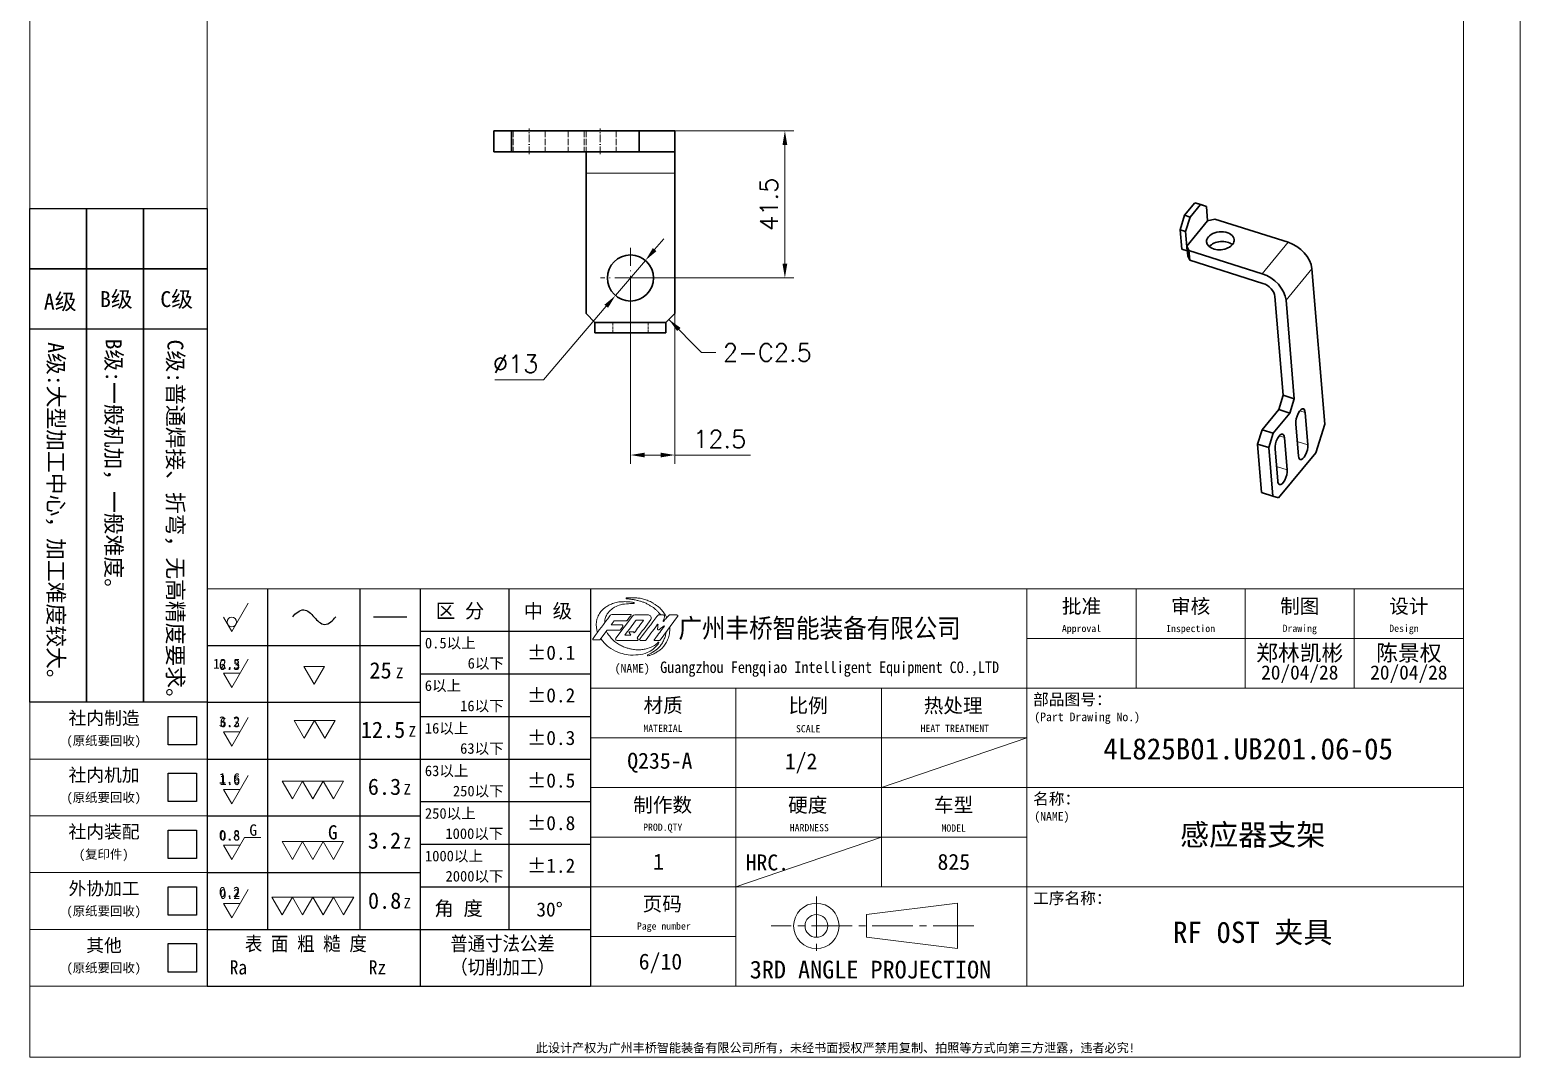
# Model space of a CAD drawing. Header units: millimetres. Extents: x -162325 to -83245, y 277409 to 326486.
# Drawn here: x -155942 to -155522, y 301305.8 to 301595.3 of the extents above; entities that cross this region are included whole.
import ezdxf
from ezdxf.enums import TextEntityAlignment as Align

# ---------------------------------------------------------------- set-up
doc = ezdxf.new("R2010")
doc.units = ezdxf.units.MM
for name, pattern in [('CENTER2', [28.575, 19.05, -3.175, 3.175, -3.175]), ('DASHDOT', [18.5, 12, -3, 0.5, -3]), ('DASHED', [15, 12, -3]), ('DASHED2', [9.525, 6.35, -3.175])]:
    doc.linetypes.add(name, pattern=pattern)
for name, color, linetype, lineweight in [('A4', 3, 'Continuous', 20), ('中心线', 2, 'CENTER2', 13), ('图框', 7, 'Continuous', 20), ('尺寸线', 3, 'Continuous', 13), ('文字', 1, 'Continuous', 13), ('细实线', 4, 'Continuous', 25), ('虚线', 2, 'DASHED2', 25)]:
    doc.layers.add(name, color=color, linetype=linetype, lineweight=lineweight)
doc.layers.add('MARK', color=7, linetype='Continuous')
doc.styles.add('CH-1', font='')
doc.styles.add('MX_NOTE_STANDARD', font='txt.shx', dxfattribs={"bigfont": 'extfont.shx'})
doc.styles.get("Standard").update_dxf_attribs({"font": 'txt', "bigfont": 'gbcbig.shx'})
doc.styles.get('CH-1').set_extended_font_data('SimSun')
doc.dimstyles.new('副本02', dxfattribs={"dimscale": 2, "dimtxt": 2.5, "dimasz": 2, "dimexe": 1.25, "dimexo": 0, "dimgap": 1, "dimtad": 1, "dimdsep": 46, "dimtxsty": 'Standard', "dimcen": 0.5, "dimclrd": 3, "dimclre": 3, "dimclrt": 1, "dimadec": 1, "dimazin": 2, "dimtfac": 1, "dimtmove": 0, "dimatfit": 3, "dimfxl": 0, "dimtolj": 1, "dimlwd": -1, "dimlwe": -1, "dimarcsym": 0})
doc.dimstyles.new('副本02$3', dxfattribs={"dimscale": 2, "dimtxt": 2.5, "dimasz": 2, "dimexe": 1.25, "dimexo": 0, "dimgap": 1, "dimtad": 1, "dimtoh": 1, "dimdsep": 46, "dimtxsty": 'Standard', "dimcen": 0.5, "dimclrd": 3, "dimclre": 3, "dimclrt": 1, "dimadec": 1, "dimazin": 2, "dimtfac": 1, "dimtmove": 0, "dimatfit": 3, "dimfxl": 0, "dimtolj": 1, "dimlwd": -1, "dimlwe": -1, "dimarcsym": 0})

# ---------------------------------------------------------------- blocks, each defined once
blk = doc.blocks.new('A$C34C2392C')
at = {"linetype": 'CENTER2', "ltscale": 0.3}
for p, q in [((-5.53, 4.13), (-5.53, -4.13)), ((16.64, 0), (-11.88, 0))]:
    blk.add_line(p, q, dxfattribs=at)
for p, q in [((1.54, 1.6), (14.34, 3.2)), ((14.34, 3.2), (14.34, -3.2)), ((1.54, -1.6), (1.54, 1.6)), ((14.34, -3.2), (1.54, -1.6))]:
    blk.add_line(p, q)
for radius in [3.2, 1.6]:
    blk.add_arc((-5.53, 0), radius, 0, 359.9894)
blk = doc.blocks.new('A$C67844AE1')
for p, q in [((-492, 112), (0, 112)), ((-246, 112), (-246, -112)), ((-184.5, 112), (-184.5, 56)), ((-123, 112), (-123, 56)), ((-61.5, 112), (-61.5, 56)), ((0, -112), (0, 112)), ((-246, 84), (0, 84)), ((-492, 68), (-492, -112)), ((-492, 68), (-492, -112)), ((-492, -112), (-492, 68)), ((-492, 68), (-492, -112)), ((-492, 68), (-492, -112)), ((-492, 68), (-492, -112)), ((-492, 68), (-492, -112)), ((-492, 68), (-492, -112)), ((-492, 68), (-492, -112)), ((-492, -112), (-492, 68)), ((-492, 68), (-492, -112)), ((-492, 68), (-492, -112)), ((-492, 68), (-492, -112)), ((-492, 68), (-492, -112)), ((-492, 56), (0, 56)), ((-410, 56), (-410, -112)), ((-328, 56), (-328, -56)), ((-492, 28), (-246, 28)), ((-492, 0), (0, 0)), ((-492, -28), (-246, -28)), ((-492, -56), (0, -56)), ((-492, -84), (-410, -84)), ((-492, -112), (0, -112))]:
    blk.add_line(p, q)
at = {"color": 4, "ltscale": 0.5}
for p, q in [((-478.69, 93.94), (-480.4, 91.69)), ((-468.38, 96.54), (-477.68, 84.12)), ((-467.07, 97.19), (-459.37, 97.19)), ((-451.05, 97.21), (-453.64, 97.21)), ((-452.68, 83.09), (-442.89, 96.32)), ((-447.54, 97.19), (-443.33, 97.19)), ((-482.7, 88.42), (-486.55, 83.35)), ((-473.82, 90.78), (-475.13, 88.89)), ((-469.28, 85.77), (-472.57, 85.77)), ((-469.23, 85.85), (-470.11, 87.32)), ((-467.8, 87.76), (-469.94, 87.76)), ((-467.8, 87.76), (-467.42, 87.1)), ((-486.98, 83.13), (-490.13, 83.13)), ((-477.02, 82.81), (-465.96, 82.81)), ((-463.75, 82.81), (-461.35, 82.81))]:
    blk.add_line(p, q, dxfattribs=at)
for centre, radius, start, end in [((-479.96, 96.37), 1.09, 90, 143.21463), ((-478.65, 93.91), 0.0547, 90, 142.95764), ((-471.7, 94.51), 0.547, 270, 322.84702), ((-469.22, 97.24), 0.219, 322.84702, 90), ((-467.07, 95.55), 1.64, 90, 143.17909), ((-466.36, 94.15), 0.0547, 90, 143.28021), ((-462.24, 94.15), 0.0547, 323.81172, 90), ((-459.37, 95.55), 1.64, 323.50405, 90), ((-453.64, 96.66), 0.547, 90, 142.76053), ((-443.33, 96.64), 0.547, 323.51537, 90), ((-490.13, 83.68), 0.547, 143.21463, 270), ((-482.27, 88.08), 0.547, 90, 142.7804), ((-480.35, 91.65), 0.0547, 142.95764, 270), ((-477.02, 83.63), 0.821, 143.17909, 270), ((-472.57, 85.82), 0.0547, 143.28021, 270), ((-469.28, 85.82), 0.0547, 270, 30.87346), ((-467.37, 87.13), 0.0547, 209.84044, 323.81172), ((-454.06, 91.84), 0.137, 354.5829, 143.44023), ((-450.47, 90.95), 0.137, 323.3038, 127.26931), ((-486.98, 83.68), 0.547, 270, 322.7804), ((-463.75, 83.36), 0.547, 142.76053, 270), ((-461.35, 83.63), 0.821, 270, 323.34145), ((-455.78, 83.14), 0.274, 143.38703, 270), ((-453.12, 83.41), 0.547, 270, 323.51537)]:
    blk.add_arc(centre, radius, start, end, dxfattribs=at)
at = {"color": 3, "ltscale": 0.5}
for points, knots in [([(-488.04, 87.39), (-488.26, 88.17), (-488.62, 89.51), (-488.76, 91.4), (-488.68, 92.96), (-488.48, 94.48), (-488, 95.94), (-487.33, 97.33), (-486.52, 98.55), (-485.58, 99.92), (-484.11, 101.17), (-482.08, 102.53), (-479.62, 103.66), (-476.63, 104.53), (-473.49, 104.75), (-470.85, 104.68), (-469.01, 104.49), (-468.06, 104.35), (-467.6, 104.19), (-467.36, 104.11), (-467.38, 103.84), (-467.51, 103.6), (-467.67, 103.59), (-467.75, 103.59)], [0.033361, 0.033361, 0.033361, 0.033361, 0.471833, 0.793856, 1.06763, 1.327784, 1.632518, 1.904259, 2.171672, 2.434164, 2.811787, 3.221221, 3.771763, 4.287691, 4.918993, 5.487196, 5.736969, 5.935719, 6.004988, 6.011363, 6.068145, 6.111246, 6.151841, 6.151841, 6.151841, 6.151841]), ([(-467.75, 103.59), (-468.68, 103.59), (-471.11, 103.61), (-474.79, 103.2), (-478.26, 101.79), (-481.06, 99.79), (-482.97, 97.34), (-484.02, 94.85), (-483.98, 93.42), (-483.93, 92.89)], [0, 0, 0, 0, 0.511401, 1.333961, 2.006207, 2.544799, 3.201133, 3.690752, 3.982461, 3.982461, 3.982461, 3.982461]), ([(-471.87, 106.78), (-471.88, 106.81), (-471.89, 106.89), (-471.08, 106.94), (-470.13, 106.96), (-468.28, 106.92), (-466.29, 106.88), (-463.95, 106.66), (-461.43, 105.9), (-458.86, 105.11), (-456.84, 103.98), (-455.05, 102.78), (-453.35, 101.59), (-451.64, 99.9), (-450.32, 98.09), (-449.42, 96.69), (-449.1, 95.93), (-449.03, 95.74)], [0, 0, 0, 0, 0.013513, 0.041806, 0.340693, 0.661167, 1.001786, 1.450195, 1.93793, 2.441413, 2.919246, 3.201062, 3.624217, 4.053268, 4.510623, 4.853859, 4.962074, 4.962074, 4.962074, 4.962074]), ([(-453.89, 81.8), (-454.16, 81.48), (-455.09, 80.34), (-457.47, 79.09), (-460.29, 78.15), (-463.1, 77.56), (-465.75, 77.56), (-468.2, 77.74), (-470.34, 78.3), (-472.37, 78.87), (-474.59, 79.8), (-476.8, 81.11), (-479.03, 82.63), (-480.66, 84.59), (-482.11, 86.33), (-482.76, 87.47), (-483.04, 87.97)], [0, 0, 0, 0, 0.227272, 0.804496, 1.430419, 1.862632, 2.367125, 2.88024, 3.204387, 3.579335, 4.036384, 4.516387, 4.985288, 5.507707, 5.907232, 6.223175, 6.223175, 6.223175, 6.223175]), ([(-449.38, 87.54), (-449.46, 86.95), (-449.59, 86.05), (-449.95, 84.79), (-450.37, 83.78), (-450.81, 82.63), (-451.45, 81.57), (-452.25, 80.24), (-453.23, 79.21), (-454.33, 78.01), (-455.64, 77.09), (-456.98, 76.11), (-458.35, 75.36), (-459.16, 74.85), (-459.95, 74.68), (-459.94, 74.21), (-459.66, 74.19), (-459.5, 74.17)], [0.004933, 0.004933, 0.004933, 0.004933, 0.333622, 0.498315, 0.724349, 0.934741, 1.17012, 1.401267, 1.780901, 1.94954, 2.292483, 2.648069, 2.865789, 3.139575, 3.199954, 3.253921, 3.331828, 3.331828, 3.331828, 3.331828]), ([(-459.5, 74.17), (-459.15, 74.26), (-457.82, 74.59), (-455.91, 75.45), (-453.81, 76.77), (-452.04, 78.05), (-450.46, 79.78), (-449.21, 81.63), (-448.18, 83.92), (-447.35, 86.77), (-447.31, 89.06), (-447.29, 90.37)], [0, 0, 0, 0, 0.196818, 0.752706, 1.133972, 1.558354, 1.94217, 2.414014, 2.774875, 3.316286, 4.02771, 4.02771, 4.02771, 4.02771]), ([(-486.11, 83.93), (-485.59, 83.17), (-484.11, 80.96), (-480.4, 78.04), (-475.71, 75.67), (-470.4, 74.54), (-465.25, 74.57), (-460.35, 75.58), (-456.79, 77.65), (-454.68, 79.82), (-453.68, 81.05), (-453.44, 81.92), (-453.76, 82.01), (-453.85, 81.87), (-453.89, 81.8)], [0.008574, 0.008574, 0.008574, 0.008574, 0.511088, 1.461558, 2.551285, 3.372869, 4.408758, 5.360341, 6.07413, 6.646139, 6.965728, 7.014048, 7.055407, 7.097199, 7.097199, 7.097199, 7.097199])]:
    blk.add_open_spline(points, degree=3, knots=knots, dxfattribs=at)
blk.add_spline([(-471.87, 106.78), (-471.8, 106.48), (-471.33, 106.32), (-469.95, 106.19), (-468.71, 106.01), (-466.81, 105.67), (-464.7, 105.2), (-462.88, 104.66), (-461.09, 103.98), (-459.43, 103.08), (-457.89, 102.22), (-455.32, 100.34), (-454.15, 99.25), (-453.58, 98.66), (-452.29, 97.2)], degree=3, dxfattribs=at)
at = {"color": 4, "ltscale": 0.5}
for points, knots in [([(-480.84, 97.02), (-480.93, 96.9), (-481.02, 96.78), (-481.12, 96.65), (-484.27, 92.44), (-487.42, 88.22), (-490.57, 84.01)], [-0.084236, -0.084236, -0.084236, -0.084236, 0, 0, 0, 2.885251, 2.885251, 2.885251, 2.885251]), ([(-479.96, 97.46), (-479.82, 97.46), (-479.68, 97.46), (-479.54, 97.46), (-479.54, 97.46), (-479.54, 97.46), (-479.54, 97.46), (-476.38, 97.46), (-473.23, 97.46), (-470.08, 97.46), (-470.08, 97.46), (-470.08, 97.46), (-470.08, 97.46), (-469.79, 97.46), (-469.51, 97.46), (-469.22, 97.46)], [-0.077734, -0.077734, -0.077734, -0.077734, 0, 0, 0, 0, 0, 0, 1.729211, 1.729211, 1.729211, 1.729211, 1.729211, 1.729211, 1.885805, 1.885805, 1.885805, 1.885805]), ([(-471.7, 93.97), (-471.72, 93.97), (-471.75, 93.97), (-471.77, 93.97), (-471.77, 93.97), (-471.77, 93.97), (-471.77, 93.97), (-474.06, 93.97), (-476.36, 93.97), (-478.65, 93.97)], [-0.012966, -0.012966, -0.012966, -0.012966, 0, 0, 0, 0, 0, 0, 1.257183, 1.257183, 1.257183, 1.257183]), ([(-469.05, 97.11), (-469.2, 96.9), (-469.36, 96.7), (-469.52, 96.49), (-469.52, 96.49), (-469.52, 96.49), (-469.52, 96.49), (-470.05, 95.79), (-470.58, 95.09), (-471.11, 94.39), (-471.11, 94.39), (-471.11, 94.39), (-471.11, 94.39), (-471.16, 94.32), (-471.21, 94.25), (-471.26, 94.18)], [-0.1423966, -0.1423966, -0.1423966, -0.1423966, 0, 0, 0, 0, 0, 0, 0.4822707, 0.4822707, 0.4822707, 0.4822707, 0.4822707, 0.4822707, 0.529029, 0.529029, 0.529029, 0.529029]), ([(-454.08, 96.99), (-454.23, 96.79), (-454.39, 96.58), (-454.54, 96.38), (-457.68, 92.25), (-460.82, 88.12), (-463.96, 83.99), (-464.04, 83.89), (-464.11, 83.79), (-464.19, 83.69)], [-0.140102, -0.140102, -0.140102, -0.140102, 0, 0, 0, 2.844058, 2.844058, 2.844058, 2.913465, 2.913465, 2.913465, 2.913465]), ([(-451.05, 97.21), (-450.96, 97.2), (-450.76, 97.2), (-450.41, 97.03), (-450.21, 96.52), (-450.3, 95.87), (-450.55, 95.18), (-450.83, 94.49), (-451, 93.99), (-451.13, 93.7), (-451.11, 93.59), (-450.99, 93.55), (-450.82, 93.63), (-450.49, 93.98), (-449.97, 94.64), (-449.25, 95.48), (-448.57, 96.28), (-447.99, 96.81), (-447.66, 97.09), (-447.54, 97.19)], [0, 0, 0, 0, 0.047379, 0.11361, 0.198731, 0.32589, 0.467244, 0.599055, 0.733672, 0.758899, 0.77069, 0.790267, 0.820293, 0.867992, 1.054564, 1.278066, 1.476304, 1.62487, 1.711224, 1.711224, 1.711224, 1.711224]), ([(-469.94, 87.76), (-469.98, 87.77), (-470.04, 87.77), (-470.11, 87.72), (-470.16, 87.66), (-470.17, 87.58), (-470.16, 87.49), (-470.14, 87.4), (-470.13, 87.35), (-470.11, 87.32)], [0, 0, 0, 0, 0.0189462, 0.0330559, 0.0436533, 0.0575788, 0.0766083, 0.0956988, 0.1082528, 0.1082528, 0.1082528, 0.1082528]), ([(-456, 83.3), (-455.85, 83.49), (-455.71, 83.69), (-455.56, 83.88), (-455.56, 83.88), (-455.56, 83.88), (-455.56, 83.88), (-453.83, 86.21), (-452.09, 88.54), (-450.36, 90.87)], [-0.132838, -0.132838, -0.132838, -0.132838, 0, 0, 0, 0, 0, 0, 1.591518, 1.591518, 1.591518, 1.591518])]:
    blk.add_open_spline(points, degree=3, knots=knots, dxfattribs=at)
for points in [[(-466.4, 94.18), (-468.47, 91.41), (-470.54, 88.63), (-472.61, 85.86)], [(-462.19, 94.12), (-463.9, 91.78), (-465.62, 89.44), (-467.33, 87.1)], [(-466.36, 94.2), (-464.99, 94.2), (-463.61, 94.2), (-462.24, 94.2)], [(-458.05, 94.58), (-460.57, 91.18), (-463.09, 87.78), (-465.6, 84.38)], [(-476.05, 88.63), (-478.12, 88.63), (-480.19, 88.63), (-482.27, 88.63)], [(-474.4, 91.6), (-476.39, 91.6), (-478.37, 91.6), (-480.35, 91.6)], [(-454.17, 91.93), (-456.01, 89.44), (-457.9, 86.89), (-460.7, 83.14)], [(-454.14, 89.56), (-454.07, 90.32), (-454, 91.07), (-453.92, 91.83)], [(-453.14, 89.09), (-452.28, 89.74), (-451.41, 90.4), (-450.55, 91.06)], [(-455.78, 82.86), (-454.89, 82.86), (-454, 82.86), (-453.12, 82.86)]]:
    blk.add_open_spline(points, degree=3, dxfattribs=at)
for points in [[(-476.05, 88.63), (-475.64, 88.63), (-475.39, 88.67), (-475.28, 88.75), (-475.13, 88.89)], [(-473.82, 90.78), (-473.73, 90.98), (-473.72, 91.25), (-473.81, 91.45), (-473.97, 91.55), (-474.16, 91.58), (-474.4, 91.6)], [(-465.6, 84.38), (-465.63, 84.34), (-465.63, 84.25), (-465.53, 84.03), (-465.37, 83.78), (-465.15, 83.42), (-465.08, 83.29), (-465.14, 83.12), (-465.4, 82.96), (-465.69, 82.87), (-465.96, 82.81)], [(-454.14, 89.56), (-454.15, 89.22), (-454.12, 88.97), (-453.96, 88.83), (-453.76, 88.76), (-453.62, 88.78), (-453.43, 88.86), (-453.14, 89.09)]]:
    blk.add_spline(points, degree=3, dxfattribs=at)
at = {"layer": '细实线', "color": 0, "linetype": 'Continuous'}
for p, q in [((-492, 112), (-492, 56)), ((-492, 68), (-492, -112)), ((-492, 68), (-492, -112)), ((-492, 68), (-492, -112))]:
    blk.add_line(p, q, dxfattribs=at)
at = {"lineweight": 35, "xscale": 4, "yscale": 4, "zscale": 4}
blk.add_blockref('A$C34C2392C', (-342.56, -78.03), dxfattribs=at)
at = {"style": 'CH-1'}
for s, height, p in [('批准', 8.111, (-215.25, 102.29)), ('审核', 8.111, (-153.75, 102.29)), ('制图', 8.111, (-92.25, 102.29)), ('设计', 8.111, (-30.75, 102.29)), ('Approval', 4.055, (-215.25, 89.12)), ('Inspection', 4.055, (-153.75, 89.12)), ('Drawing', 4.055, (-92.25, 89.12)), ('Design  ', 4.055, (-30.75, 89.12)), ('比例', 8.111, (-369.33, 46.29)), ('MATERIAL', 4.056, (-451.13, 33.33)), ('SCALE', 4.055, (-369.28, 33.12)), ('制作数', 8.111, (-451.33, -9.71)), ('车型', 8.111, (-287.33, -9.71)), ('PROD.QTY', 4.055, (-451.28, -22.88)), ('MODEL', 4.055, (-287.28, -22.88)), ('3RD ANGLE PROJECTION', 10, (-334.19, -102.63))]:
    blk.add_text(s, height=height, dxfattribs=at).set_placement(p, align=Align.MIDDLE)
at = {"lineweight": 35, "style": 'CH-1'}
for s, height, p in [('(NAME)', 4.868, (-478.38, 64.74)), ('部品图号：', 6.489, (-242.53, 46.37)), ('(Part Drawing No.)', 4.8676, (-241.87, 37.35)), ('名称：', 6.489, (-242.53, -9.63)), ('(NAME)', 4.868, (-241.87, -18.65)), ('工序名称：', 6.489, (-242.53, -65.63))]:
    blk.add_text(s, height=height, dxfattribs=at).set_placement(p)
at = {"style": 'CH-1'}
blk.add_text('材质', height=8.111, dxfattribs=at).set_placement((-462.11, 42.24))
at = {"lineweight": 35, "style": 'CH-1'}
for s, height, p in [('热处理', 8.111, (-287.56, 46.27)), ('HEAT TREATMENT', 4.0553, (-286.66, 33.32)), ('硬度', 8.111, (-369.56, -9.73)), ('HARDNESS', 4.055, (-368.66, -22.68)), ('HRC.', 9, (-392.33, -42.26, -1000.32)), ('页码', 8.111, (-451.56, -65.73)), ('Page number', 4.0553, (-450.66, -78.68))]:
    blk.add_text(s, height=height, dxfattribs=at).set_placement(p, align=Align.MIDDLE)
at = {"layer": 'MARK', "style": 'CH-1', "width": 0.9}
blk.add_text('广州丰桥智能装备有限公司', height=10.8, dxfattribs=at).set_placement((-442.41, 84.37))
at = {"layer": 'MARK', "insert": (-452.72, 70.99), "char_height": 6.5, "width": 556.9513, "attachment_point": 1, "style": 'CH-1'}
blk.add_mtext('{\\W0.9;Guangzhou Fengqiao Intelligent Equipment CO.,LTD}', dxfattribs=at)
blk = doc.blocks.new('A$C32AF00EF')
for p, q in [((0, 0), (2.89, 5)), ((-1.44, 2.5), (0, 0))]:
    blk.add_line(p, q)
blk.add_circle((0, 1.67), 0.833)
blk = doc.blocks.new('A$C553B2148')
for p, q in [((1.44, 0), (-1.44, 0)), ((-1.44, 0), (0, -2.5)), ((0, -2.5), (2.89, 2.5))]:
    blk.add_line(p, q)
at = {"style": 'MX_NOTE_STANDARD'}
blk.add_attdef('12.5', text='', height=1.75, dxfattribs=at).set_placement((1.44, 0.28), align=Align.BOTTOM_RIGHT)
blk = doc.blocks.new('A$C1377093C')
for p, q in [((0, 0), (-1.44, 2.5)), ((-1.44, 2.5), (1.44, 2.5)), ((1.44, 2.5), (0, 0))]:
    blk.add_line(p, q)
blk = doc.blocks.new('A$C6D2D6B6B')
for p, q in [((0, 0), (-1.44, 2.5)), ((-1.44, 2.5), (1.44, 2.5)), ((1.44, 2.5), (0, 0)), ((1.44, 2.5), (4.33, 2.5)), ((2.89, 0), (1.44, 2.5)), ((4.33, 2.5), (2.89, 0))]:
    blk.add_line(p, q)
blk = doc.blocks.new('A$C62DD302B')
for p, q in [((-2.89, 0), (-4.33, 2.5)), ((-4.33, 2.5), (-1.44, 2.5)), ((-1.44, 2.5), (-2.89, 0)), ((-1.44, 2.5), (1.44, 2.5)), ((0, 0), (-1.44, 2.5)), ((1.44, 2.5), (0, 0)), ((2.89, 0), (1.44, 2.5)), ((1.44, 2.5), (4.33, 2.5)), ((4.33, 2.5), (2.89, 0))]:
    blk.add_line(p, q)
blk = doc.blocks.new('A$C077E39D2')
for p, q in [((-4.33, -2.5), (-5.77, 0)), ((-5.77, 0), (-2.89, 0)), ((-2.89, 0), (-4.33, -2.5)), ((-2.89, 0), (0, 0)), ((-1.44, -2.5), (-2.89, 0)), ((0, 0), (-1.44, -2.5)), ((1.44, -2.5), (0, 0)), ((0, 0), (2.89, 0)), ((2.89, 0), (1.44, -2.5)), ((4.33, -2.5), (2.89, 0)), ((2.89, 0), (5.77, 0)), ((5.77, 0), (4.33, -2.5))]:
    blk.add_line(p, q)
blk = doc.blocks.new('A$C09D43E00')
for p, q in [((0, 0), (1.78, 3.08)), ((1.78, 3.08), (4.07, 3.08)), ((1.15, 2), (-1.15, 2)), ((-1.15, 2), (0, 0))]:
    blk.add_line(p, q)
at = {"style": 'MX_NOTE_STANDARD'}
blk.add_attdef('12.5', text='', height=1.4, dxfattribs=at).set_placement((1.15, 2.22), align=Align.BOTTOM_RIGHT)
at = {"layer": '细实线', "color": 0, "style": 'CH-1'}
blk.add_text('G', height=1.6, dxfattribs=at).set_placement((2.47, 3.33))
blk = doc.blocks.new('A$C339E5D7D')
for p, q in [((-2.89, 0), (-4.33, 2.5)), ((-4.33, 2.5), (-1.44, 2.5)), ((-1.44, 2.5), (-2.89, 0)), ((-1.44, 2.5), (1.44, 2.5)), ((0, 0), (-1.44, 2.5)), ((1.44, 2.5), (0, 0)), ((2.89, 0), (1.44, 2.5)), ((1.44, 2.5), (4.33, 2.5)), ((4.33, 2.5), (2.89, 0))]:
    blk.add_line(p, q)
at = {"layer": '细实线', "color": 0, "style": 'CH-1'}
blk.add_text('G', height=2, dxfattribs=at).set_placement((2.13, 2.81))
blk = doc.blocks.new('54')
for p, q in [((5360.79, 6053.19), (5468.79, 6053.19)), ((5468.79, 6047.19), (5468.79, 5957.19)), ((5468.79, 6047.19), (5468.79, 5957.19)), ((5468.79, 5957.19), (5468.79, 6047.19)), ((5468.79, 6047.19), (5468.79, 5957.19)), ((5468.79, 6047.19), (5468.79, 5957.19)), ((5468.79, 6047.19), (5468.79, 5957.19)), ((5468.79, 6047.19), (5468.79, 5957.19)), ((5468.79, 6047.19), (5468.79, 5957.19)), ((5468.79, 6047.19), (5468.79, 5957.19)), ((5468.79, 5957.19), (5468.79, 6047.19)), ((5468.79, 6047.19), (5468.79, 5957.19)), ((5468.79, 6047.19), (5468.79, 5957.19)), ((5468.79, 6047.19), (5468.79, 5957.19)), ((5468.79, 6047.19), (5468.79, 5957.19))]:
    blk.add_line(p, q)
at = {"layer": '细实线', "color": 0, "linetype": 'Continuous'}
for p, q in [((5360.79, 6053.19), (5360.79, 5941.19)), ((5377.79, 6053.19), (5377.79, 5957.19)), ((5403.79, 6053.19), (5403.79, 5957.19)), ((5420.79, 6053.19), (5420.79, 5941.19)), ((5445.79, 6053.19), (5445.79, 5957.19)), ((5468.79, 6053.19), (5468.79, 5941.19)), ((5407.7, 6045.29), (5417.04, 6045.29)), ((5468.79, 6047.19), (5468.79, 5957.19)), ((5468.79, 6047.19), (5468.79, 5957.19)), ((5468.79, 6047.19), (5468.79, 5957.19)), ((5420.79, 6041.19), (5468.79, 6041.19)), ((5360.79, 6037.19), (5420.79, 6037.19)), ((5420.79, 6029.19), (5468.79, 6029.19)), ((5360.79, 6021.19), (5420.79, 6021.19)), ((5420.79, 6017.19), (5468.79, 6017.19)), ((5360.79, 6005.19), (5420.79, 6005.19)), ((5420.79, 6005.19), (5468.79, 6005.19)), ((5420.79, 5993.19), (5468.79, 5993.19)), ((5360.79, 5989.19), (5420.79, 5989.19)), ((5420.79, 5981.19), (5468.79, 5981.19)), ((5360.79, 5973.19), (5420.79, 5973.19)), ((5420.79, 5969.19), (5468.79, 5969.19)), ((5360.79, 5957.19), (5468.79, 5957.19)), ((5360.79, 5957.19), (5468.79, 5957.19)), ((5360.79, 5941.19), (5468.79, 5941.19))]:
    blk.add_line(p, q, dxfattribs=at)
at = {"layer": '细实线', "color": 0, "linetype": 'Continuous', "start_tangent": (0.606347, 0.7952), "end_tangent": (0.584547, 0.81136)}
blk.add_spline([(5384.88, 6045.23), (5386.3, 6046.61), (5387.98, 6047.24), (5389.51, 6046.59), (5390.93, 6045.19), (5392.37, 6043.78), (5393.91, 6043.13), (5395.61, 6043.82), (5397.01, 6045.27)], degree=3, dxfattribs=at)
for name, p, xscale, yscale, zscale in [('A$C32AF00EF', (5367.73, 6041.13), 1.600000000000364, 1.600000000000364, 1.600000000000364), ('A$C1377093C', (5390.94, 6026.26), 2, 2, 2), ('A$C6D2D6B6B', (5388.15, 6011.08), 2, 2, 2), ('A$C62DD302B', (5390.57, 5993.94), 2, 2, 2), ('A$C077E39D2', (5390.57, 5966.26), 2, 2, 2)]:
    blk.add_blockref(name, p, dxfattribs=dict(xscale=xscale, yscale=yscale, zscale=zscale))
ref = blk.add_blockref('A$C553B2148', (5367.73, 6029.35), dxfattribs=dict(xscale=1.600000000000364, yscale=1.600000000000364, zscale=1.600000000000364))
ref.add_attrib('12.5', '12.5', dxfattribs={"height": 2.8, "style": 'CH-1'}).set_placement((5370.04, 6029.8), align=Align.BOTTOM_RIGHT)
ref = blk.add_blockref('A$C553B2148', (5367.73, 6012.86), dxfattribs=dict(xscale=1.600000000000364, yscale=1.600000000000364, zscale=1.600000000000364))
ref.add_attrib('12.5', '6.3', dxfattribs={"height": 2.8, "style": 'CH-1'}).set_placement((5370.04, 6013.31), align=Align.BOTTOM_RIGHT)
ref = blk.add_blockref('A$C553B2148', (5367.73, 5996.56), dxfattribs=dict(xscale=1.600000000000364, yscale=1.600000000000364, zscale=1.600000000000364))
ref.add_attrib('12.5', '1.6', dxfattribs={"height": 2.8, "style": 'CH-1'}).set_placement((5370.04, 5997.01), align=Align.BOTTOM_RIGHT)
at = {"lineweight": 35}
ref = blk.add_blockref('A$C09D43E00', (5367.73, 5976.92), dxfattribs=dict(at, xscale=2, yscale=2, zscale=2))
ref.add_attrib('12.5', '0.8', dxfattribs={"height": 2.8, "style": 'CH-1'}).set_placement((5370.04, 5981.37), align=Align.BOTTOM_RIGHT)
at = {"lineweight": 35, "xscale": 2, "yscale": 2, "zscale": 2}
blk.add_blockref('A$C339E5D7D', (5390.57, 5976.92), dxfattribs=at)
ref = blk.add_blockref('A$C553B2148', (5367.73, 5964.47), dxfattribs=dict(xscale=1.600000000000364, yscale=1.600000000000364, zscale=1.600000000000364))
ref.add_attrib('12.5', '0.2', dxfattribs={"height": 2.8, "style": 'CH-1'}).set_placement((5370.04, 5964.92), align=Align.BOTTOM_RIGHT)
at = {"style": 'CH-1', "width": 0.9}
for s, p in [('表 面 粗 糙 度', (5388.59, 5953.25)), ('普通寸法公差', (5444.02, 5953.25)), ('Ra              Rz', (5389.17, 5946.45)), ('（切削加工）', (5444.02, 5946.67))]:
    blk.add_text(s, height=4, dxfattribs=at).set_placement(p, align=Align.MIDDLE)
at = {"layer": '细实线', "color": 0, "style": 'CH-1'}
for s, height, p in [('区 分', 4, (5432.03, 6046.97)), ('中 级', 4, (5456.79, 6046.97)), ('0.5以上', 3, (5429.3, 6037.89)), ('6以下', 3, (5439.3, 6032.14)), ('6以上', 3, (5427.22, 6025.89)), ('16以下', 3, (5438.2, 6020.14)), ('16以上', 3, (5428.26, 6013.89)), ('63以下', 3, (5438.2, 6008.14)), ('63以上', 3, (5428.26, 6001.89)), ('250以下', 3, (5437.19, 5996.14)), ('250以上', 3, (5429.3, 5989.89)), ('1000以下', 3, (5436.08, 5984.14)), ('1000以上', 3, (5430.33, 5977.89)), ('2000以下', 3, (5436.13, 5972.14)), ('角 度', 4, (5431.63, 5963.15))]:
    blk.add_text(s, height=height, dxfattribs=at).set_placement(p, align=Align.MIDDLE)
for s, height, p in [('%%P0.1', 4, (5450.91, 6033.15)), ('6.3', 2.944, (5364.07, 6030.28)), ('25', 4.6, (5406.51, 6027.88)), ('Z', 3, (5414, 6027.96)), ('%%P0.2', 4, (5450.91, 6021.15)), ('3.2', 2.944, (5364.07, 6014.28)), ('12.5', 4.6, (5404.08, 6011.13)), ('Z', 3, (5417.58, 6011.47)), ('%%P0.3', 4, (5450.91, 6009.15)), ('1.6', 2.944, (5364.07, 5998.28)), ('6.3', 4.6, (5406.05, 5995.09)), ('Z', 3, (5416.15, 5995.17)), ('%%P0.5', 4, (5450.91, 5997.15)), ('%%P0.8', 4, (5450.91, 5985.15)), ('0.8', 2.944, (5364.07, 5982.28)), ('3.2', 4.6, (5406.05, 5979.93)), ('Z', 3, (5416.15, 5980.01)), ('%%P1.2', 4, (5450.91, 5973.15)), ('0.2', 2.944, (5364.07, 5966.28)), ('0.8', 4.6, (5406.1, 5963)), ('Z', 3, (5416.15, 5963.08)), ('30°', 4, (5453.55, 5960.81))]:
    blk.add_text(s, height=height, dxfattribs=at).set_placement(p)
blk = doc.blocks.new('fenlei')
at = {"layer": '图框'}
for points in [[(-25, 32), (0, 32), (0, 40), (-25, 40)], [(-25, 24), (0, 24), (0, 32), (-25, 32)], [(-25, 16), (0, 16), (0, 24), (-25, 24)], [(-25, 8), (0, 8), (0, 16), (-25, 16)], [(-25, 0), (0, 0), (0, 8), (-25, 8)]]:
    blk.add_lwpolyline(points, close=True, dxfattribs=at)
at = {"layer": '细实线'}
for points in [[(-5.5, 38), (-1.5, 38), (-1.5, 34), (-5.5, 34)], [(-5.5, 30), (-1.5, 30), (-1.5, 26), (-5.5, 26)], [(-5.5, 22), (-1.5, 22), (-1.5, 18), (-5.5, 18)], [(-5.5, 14), (-1.5, 14), (-1.5, 10), (-5.5, 10)], [(-5.5, 6), (-1.5, 6), (-1.5, 2), (-5.5, 2)]]:
    blk.add_lwpolyline(points, close=True, dxfattribs=at)
at = {"style": 'CH-1'}
for s, height, p in [('社内制造', 1.836, (-14.54, 37.8)), ('(原纸要回收)', 1.285, (-14.58, 34.52)), ('社内机加', 1.836, (-14.54, 29.8)), ('(原纸要回收)', 1.285, (-14.58, 26.52)), ('社内装配', 1.836, (-14.54, 21.8)), ('(复印件)', 1.285, (-14.58, 18.52)), ('外协加工', 1.836, (-14.54, 13.8)), ('(原纸要回收)', 1.285, (-14.58, 10.52)), ('其他', 1.836, (-14.54, 5.8)), ('(原纸要回收)', 1.285, (-14.58, 2.52))]:
    blk.add_text(s, height=height, dxfattribs=at).set_placement(p, align=Align.MIDDLE)
blk = doc.blocks.new('机加分类')
at = {"layer": '细实线'}
for p, q in [((-94, -8.5), (-94, 0)), ((-94, 0), (-86, 0)), ((-86, -8.5), (-86, 0)), ((-86, 0), (-78, 0)), ((-86, 0), (-86, -8.5)), ((-78, -8.5), (-78, 0)), ((-78, 0), (-69, 0)), ((-78, 0), (-78, -8.5)), ((-69, 0), (-69, -8.5)), ((-86, -8.5), (-94, -8.5)), ((-94, -17), (-94, -8.5)), ((-94, -8.5), (-86, -8.5)), ((-78, -8.5), (-86, -8.5)), ((-86, -17), (-86, -8.5)), ((-86, -8.5), (-78, -8.5)), ((-86, -8.5), (-86, -17)), ((-69, -8.5), (-78, -8.5)), ((-78, -17), (-78, -8.5)), ((-78, -8.5), (-69, -8.5)), ((-78, -8.5), (-78, -17)), ((-69, -8.5), (-69, -17)), ((-86, -17), (-94, -17)), ((-94, -69.55), (-94, -17)), ((-78, -17), (-86, -17)), ((-86, -69.55), (-86, -17)), ((-86, -17), (-86, -69.55)), ((-69, -17), (-78, -17)), ((-78, -69.55), (-78, -17)), ((-78, -17), (-78, -69.55)), ((-69, -17), (-69, -69.55)), ((-86, -69.55), (-94, -69.55)), ((-78, -69.55), (-86, -69.55)), ((-69, -69.55), (-78, -69.55))]:
    blk.add_line(p, q, dxfattribs=at)
at = {"layer": '文字', "color": 1, "linetype": 'Continuous', "style": 'CH-1'}
blk.add_text('A级', height=2.25, dxfattribs=at).set_placement((-89.72, -14.22, -250.08), align=Align.CENTER)
for s, p in [('B级', (-81.81, -12.71, -250.08)), ('C级', (-73.31, -12.71, -250.08))]:
    blk.add_text(s, height=2.25, dxfattribs=at).set_placement(p, align=Align.MIDDLE)
for s, p in [('A级:大型加工中心，加工难度较大。', (-90.3, -43.36)), ('B级:一般机加，一般难度。', (-82.16, -36.72)), ('C级:普通焊接、折弯，无高精度要求。', (-73.47, -44.53))]:
    blk.add_text(s, height=2.25, rotation=270, dxfattribs=at).set_placement(p, align=Align.MIDDLE)
blk = doc.blocks.new('1比1 竖框')
at = {"layer": '图框'}
for p, q in [((0, 0), (0, 297)), ((210, 297), (210, 0)), ((25, 10), (25, 289)), ((202, 289), (202, 10)), ((30.07, 10), (202, 10)), ((210, 0), (0, 0))]:
    blk.add_line(p, q, dxfattribs=at)
blk.add_blockref('机加分类', (94, 119.55))
for name, p, xscale, yscale, zscale in [('54', (-2655.4, -2960.59), 0.5, 0.5, 0.5), ('A$C67844AE1', (202, 38), 0.25, 0.25, 0.25)]:
    blk.add_blockref(name, p, dxfattribs=dict(at, xscale=xscale, yscale=yscale, zscale=zscale))
blk.add_blockref('fenlei', (25, 10), dxfattribs=at)
at = {"layer": '图框', "insert": (113.5, 0.5), "char_height": 1.25, "width": 177, "attachment_point": 8}
blk.add_mtext('{\\fSimSun|b1|i0|c134|p2;此设计产权为广州丰桥智能装备有限公司所有，未经书面授权严禁用复制、拍照等方式向第三方泄露，违者必究!}', dxfattribs=at)
blk = doc.blocks.new('*D404')
at = {"layer": 'Defpoints', "color": 0, "transparency": 16777216}
for p in [(-155772.76, 301566.85), (-155729.23, 301566.85), (-155772.76, 301525.35)]:
    blk.add_point(p, dxfattribs=at)
at = {"layer": '尺寸线', "color": 3, "transparency": 16777216}
for p, q in [((-155772.76, 301566.85), (-155726.73, 301566.85)), ((-155729.23, 301529.35), (-155729.23, 301562.85)), ((-155772.76, 301525.35), (-155726.73, 301525.35))]:
    blk.add_line(p, q, dxfattribs=at)
for points in [[(-155729.9, 301562.85), (-155728.57, 301562.85), (-155729.23, 301566.85)], [(-155729.9, 301529.35), (-155728.57, 301529.35), (-155729.23, 301525.35)]]:
    blk.add_solid(points, dxfattribs=at)
at = {"layer": '尺寸线', "color": 1, "transparency": 16777216, "insert": (-155733.73, 301546.1), "char_height": 5, "attachment_point": 5, "rotation": 90}
blk.add_mtext('\\A1;41.5', dxfattribs=at)
blk = doc.blocks.new('*D405')
at = {"layer": 'Defpoints', "color": 0, "transparency": 16777216}
for p in [(-155760.26, 301564.85), (-155772.76, 301525.35), (-155760.26, 301475.46)]:
    blk.add_point(p, dxfattribs=at)
at = {"layer": '尺寸线', "color": 3, "transparency": 16777216}
for p, q in [((-155760.26, 301564.85), (-155760.26, 301472.96)), ((-155772.76, 301525.35), (-155772.76, 301472.96)), ((-155768.76, 301475.46), (-155764.26, 301475.46)), ((-155760.26, 301475.46), (-155738.93, 301475.46))]:
    blk.add_line(p, q, dxfattribs=at)
for points in [[(-155768.76, 301476.13), (-155768.76, 301474.8), (-155772.76, 301475.46)], [(-155764.26, 301476.13), (-155764.26, 301474.8), (-155760.26, 301475.46)]]:
    blk.add_solid(points, dxfattribs=at)
at = {"layer": '尺寸线', "color": 1, "transparency": 16777216, "insert": (-155747.6, 301479.96), "char_height": 5, "attachment_point": 5}
blk.add_mtext('\\A1;12.5', dxfattribs=at)
blk = doc.blocks.new('*D406')
at = {"layer": 'Defpoints', "color": 0, "transparency": 16777216}
for p in [(-155768.54, 301530.29), (-155776.98, 301520.4)]:
    blk.add_point(p, dxfattribs=at)
at = {"layer": '尺寸线', "color": 3, "transparency": 16777216}
for p, q in [((-155765.94, 301533.33), (-155763.35, 301536.37)), ((-155768.54, 301530.29), (-155776.98, 301520.4)), ((-155797.27, 301496.66), (-155779.58, 301517.36)), ((-155810.93, 301496.66), (-155797.27, 301496.66))]:
    blk.add_line(p, q, dxfattribs=at)
for points in [[(-155766.45, 301533.76), (-155765.44, 301532.9), (-155768.54, 301530.29)], [(-155780.09, 301517.8), (-155779.08, 301516.93), (-155776.98, 301520.4)]]:
    blk.add_solid(points, dxfattribs=at)
at = {"layer": '尺寸线', "color": 1, "transparency": 16777216, "insert": (-155805.1, 301501.16), "char_height": 5, "attachment_point": 5}
blk.add_mtext('\\A1;∅13', dxfattribs=at)

msp = doc.modelspace()

# ---------------------------------------------------------------- linework, layer by layer
at = {"color": 7, "lineweight": 35}
for p, q in [((-155811.263, 301560.848), (-155811.263, 301566.848)), ((-155811.263, 301566.848), (-155806.263, 301566.848)), ((-155806.263, 301560.848), (-155806.263, 301566.848)), ((-155770.263, 301566.848), (-155806.263, 301566.848)), ((-155760.263, 301566.848), (-155770.263, 301566.848)), ((-155770.263, 301560.848), (-155770.263, 301566.848)), ((-155760.263, 301560.848), (-155760.263, 301566.848)), ((-155811.263, 301560.848), (-155806.263, 301560.848)), ((-155770.263, 301560.848), (-155806.263, 301560.848)), ((-155785.263, 301554.848), (-155785.263, 301560.848)), ((-155760.263, 301560.848), (-155770.263, 301560.848)), ((-155760.263, 301554.848), (-155760.263, 301560.848)), ((-155785.263, 301554.848), (-155785.263, 301515.348)), ((-155760.263, 301554.848), (-155760.263, 301515.348)), ((-155613.67, 301546.539), (-155616.594, 301543.002)), ((-155612.103, 301546.045), (-155615.026, 301542.509)), ((-155612.018, 301546.028), (-155613.67, 301546.539)), ((-155612.103, 301546.045), (-155613.67, 301546.539)), ((-155610.45, 301545.534), (-155612.103, 301546.045)), ((-155610.45, 301545.534), (-155612.018, 301546.028)), ((-155610.45, 301545.534), (-155610.106, 301541.431)), ((-155616.594, 301543.002), (-155617.865, 301538.954)), ((-155615.026, 301542.509), (-155616.594, 301543.002)), ((-155615.026, 301542.509), (-155616.297, 301538.461)), ((-155610.106, 301541.431), (-155615.953, 301534.358)), ((-155610.106, 301541.431), (-155608.069, 301541.904)), ((-155587.428, 301535.405), (-155608.069, 301541.904)), ((-155617.406, 301533.484), (-155617.865, 301538.954)), ((-155616.297, 301538.461), (-155617.865, 301538.954)), ((-155615.839, 301532.99), (-155616.297, 301538.461)), ((-155615.839, 301532.99), (-155617.406, 301533.484)), ((-155615.378, 301533.062), (-155615.953, 301534.358)), ((-155615.724, 301531.622), (-155615.953, 301534.358)), ((-155615.148, 301530.327), (-155615.724, 301531.622)), ((-155594.737, 301526.563), (-155615.378, 301533.062)), ((-155615.148, 301530.327), (-155615.378, 301533.062)), ((-155594.508, 301523.827), (-155615.148, 301530.327)), ((-155577.031, 301484.195), (-155580.699, 301527.96)), ((-155591.143, 301520.105), (-155588.812, 301492.296)), ((-155588.008, 301519.117), (-155585.677, 301491.308)), ((-155785.263, 301515.348), (-155782.763, 301512.848)), ((-155762.763, 301512.848), (-155760.263, 301515.348)), ((-155782.763, 301512.848), (-155762.763, 301512.848)), ((-155782.763, 301512.848), (-155762.763, 301512.848)), ((-155782.763, 301512.848), (-155782.763, 301509.848)), ((-155782.763, 301509.848), (-155762.763, 301509.848)), ((-155762.763, 301512.848), (-155762.763, 301509.848)), ((-155590.083, 301488.248), (-155588.812, 301492.296)), ((-155585.677, 301491.308), (-155588.812, 301492.296)), ((-155586.948, 301487.261), (-155585.677, 301491.308)), ((-155594.761, 301482.589), (-155590.083, 301488.248)), ((-155591.625, 301481.602), (-155586.948, 301487.261)), ((-155586.948, 301487.261), (-155590.083, 301488.248)), ((-155582.619, 301487.476), (-155581.855, 301478.359)), ((-155596.032, 301478.541), (-155594.761, 301482.589)), ((-155594.761, 301482.589), (-155591.625, 301481.602)), ((-155592.896, 301477.554), (-155591.625, 301481.602)), ((-155588.466, 301480.403), (-155587.702, 301471.285)), ((-155584.486, 301475.176), (-155585.25, 301484.293)), ((-155577.031, 301484.195), (-155579.572, 301476.099)), ((-155596.032, 301478.541), (-155592.896, 301477.554)), ((-155596.032, 301478.541), (-155594.885, 301464.864)), ((-155592.896, 301477.554), (-155591.75, 301463.877)), ((-155590.333, 301468.102), (-155591.097, 301477.22)), ((-155579.572, 301476.099), (-155590.097, 301463.366)), ((-155594.885, 301464.864), (-155591.75, 301463.877)), ((-155591.75, 301463.877), (-155590.097, 301463.366))]:
    msp.add_line(p, q, dxfattribs=at)
at = {"color": 7, "lineweight": 13}
for p, q in [((-155785.263, 301554.848), (-155760.263, 301554.848)), ((-155594.737, 301526.563), (-155587.428, 301535.405)), ((-155588.008, 301519.117), (-155580.699, 301527.96)), ((-155582.619, 301487.476), (-155584.101, 301487.943)), ((-155588.466, 301480.403), (-155589.948, 301480.869)), ((-155581.855, 301478.359), (-155584.831, 301479.296)), ((-155587.702, 301471.285), (-155590.678, 301472.222))]:
    msp.add_line(p, q, dxfattribs=at)
at = {"color": 7, "lineweight": 35}
msp.add_circle((-155772.763, 301525.348), 6.5, dxfattribs=at)
for centre, major_axis, ratio, start_param, end_param in [((-155606.498, 301535.838), (3.886, 0.326), 0.6470214, 2.5773319, 3.1414883), ((-155606.498, 301535.838), (3.886, 0.326), 0.6470214, 3.1414883, 6.283081), ((-155606.498, 301535.838), (3.886, 0.326), 0.6470214, 6.283081, 8.8605172), ((-155606.268, 301533.102), (3.886, 0.326), 0.6470214, 0.5750689, 2.5665241), ((-155586.969, 301529.934), (5.549, -4.587), 0.6442766, 0.5623415, 2.1331378), ((-155594.278, 301521.092), (5.549, -4.587), 0.6442766, 0.5623415, 2.1331378), ((-155594.278, 301521.092), (2.775, -2.294), 0.6442766, 0.5623415, 2.1331378), ((-155583.934, 301485.885), (-0.811, -2.575), 0.4077633, 3.1415794, 5.4999127), ((-155583.934, 301485.885), (-0.811, -2.575), 0.4077633, 2.3583201, 3.1415794), ((-155589.782, 301478.811), (-0.811, -2.575), 0.4077633, 3.1415794, 5.4999127), ((-155589.782, 301478.811), (-0.811, -2.575), 0.4077633, 2.3583201, 3.1415794), ((-155583.17, 301476.767), (-0.811, -2.575), 0.4077633, 6.283172, 8.6415054), ((-155583.17, 301476.767), (-0.811, -2.575), 0.4077633, 5.4999127, 6.283172), ((-155589.017, 301469.693), (-0.811, -2.575), 0.4077633, 5.4999127, 6.283172), ((-155589.017, 301469.693), (-0.811, -2.575), 0.4077633, 6.283172, 8.6415054)]:
    msp.add_ellipse(centre, major_axis=major_axis, ratio=ratio, start_param=start_param, end_param=end_param, dxfattribs=at)
at = {"layer": 'A4'}
msp.add_lwpolyline([(-155942.021, 301899.793), (-155522.021, 301899.793), (-155522.021, 301305.793), (-155942.021, 301305.793)], close=True, dxfattribs=at)
at = {"layer": '中心线', "linetype": 'DASHDOT', "lineweight": 13, "ltscale": 0.180005}
for p, q in [((-155801.263, 301560.247), (-155801.263, 301567.448)), ((-155781.263, 301560.247), (-155781.263, 301567.448))]:
    msp.add_line(p, q, dxfattribs=at)
at = {"layer": '中心线', "linetype": 'DASHDOT', "lineweight": 13, "ltscale": 0.42251}
msp.add_line((-155772.763, 301533.798), (-155772.763, 301516.897), dxfattribs=at)
at = {"layer": '中心线', "linetype": 'DASHDOT', "lineweight": 13, "ltscale": 0.422501}
msp.add_line((-155764.313, 301525.348), (-155781.213, 301525.348), dxfattribs=at)
at = {"layer": '尺寸线'}
for p, q in [((-155702.021, 301381.793), (-155661.021, 301395.793)), ((-155743.021, 301353.793), (-155702.021, 301367.793))]:
    msp.add_line(p, q, dxfattribs=at)
at = {"layer": '虚线', "linetype": 'DASHED', "lineweight": 13, "ltscale": 0.15}
for p, q in [((-155806.263, 301560.848), (-155806.263, 301566.848)), ((-155805.763, 301566.848), (-155805.763, 301560.848)), ((-155796.763, 301566.848), (-155796.763, 301560.848)), ((-155790.263, 301566.848), (-155790.263, 301560.848)), ((-155785.763, 301566.848), (-155785.763, 301560.848)), ((-155785.263, 301566.848), (-155785.263, 301560.848)), ((-155776.763, 301566.848), (-155776.763, 301560.848))]:
    msp.add_line(p, q, dxfattribs=at)
at = {"layer": '虚线', "linetype": 'DASHED', "lineweight": 13}
msp.add_line((-155785.263, 301554.848), (-155760.263, 301554.848), dxfattribs=at)
at = {"layer": '虚线', "linetype": 'DASHED', "lineweight": 13, "ltscale": 0.075}
for p, q in [((-155777.763, 301512.848), (-155777.763, 301509.848)), ((-155767.763, 301512.848), (-155767.763, 301509.848))]:
    msp.add_line(p, q, dxfattribs=at)

# ---------------------------------------------------------------- block references
at = {"layer": '图框', "xscale": 2, "yscale": 2, "zscale": 2}
msp.add_blockref('1比1 竖框', (-155942.021, 301305.793), dxfattribs=at)

# ---------------------------------------------------------------- texts
at = {"layer": '尺寸线', "color": 1, "insert": (-155746.703, 301506.842), "char_height": 5, "attachment_point": 1, "style": 'MX_NOTE_STANDARD'}
msp.add_mtext('2-C2.5', dxfattribs=at)
at = {"layer": '文字', "color": 1, "linetype": 'Continuous', "style": 'CH-1'}
for s, height, p in [('郑林凯彬', 4.5, (-155584.146, 301419.81)), ('陈景权', 4.5, (-155553.396, 301419.81)), ('20/04/28', 4, (-155584.146, 301413.875)), ('20/04/28', 4, (-155553.396, 301413.875)), ('4L825B01.UB201.06-05', 6, (-155598.681, 301392.629, -500.161)), ('Q235-A', 4.5, (-155764.47, 301388.799, -500.161)), ('1/2', 4.5, (-155724.678, 301388.799, -500.161)), ('感应器支架', 6, (-155597.405, 301368.569, -500.161)), ('1', 4.5, (-155764.853, 301360.886, -500.161)), ('825', 4.5, (-155681.633, 301360.799, -500.161)), ('RF 0ST 夹具', 6, (-155597.405, 301341.09, -500.161)), ('6/10', 4.5, (-155764.307, 301332.374, -500.161))]:
    msp.add_text(s, height=height, dxfattribs=at).set_placement(p, align=Align.MIDDLE)

# ---------------------------------------------------------------- dimensions: what is measured, and where the dimension line sits
at = {"layer": '尺寸线'}
dim = msp.add_linear_dim(base=(-155729.233, 301566.848), p1=(-155772.763, 301525.348), p2=(-155772.763, 301566.848), angle=90, dimstyle='副本02', dxfattribs=at)
dim.commit()
dim.dimension.update_dxf_attribs({"geometry": '*D404', "text_midpoint": (-155733.733, 301546.098)})
dim = msp.add_linear_dim(base=(-155760.263, 301475.463), p1=(-155772.763, 301525.348), p2=(-155760.263, 301564.848), dimstyle='副本02', dxfattribs=at)
dim.commit()
dim.dimension.update_dxf_attribs({"geometry": '*D405', "text_midpoint": (-155747.596, 301479.963)})
dim = msp.add_diameter_dim_2p(p1=(-155768.542, 301530.29), p2=(-155776.985, 301520.405), dimstyle='副本02$3', dxfattribs=at)
dim.commit()
dim.dimension.update_dxf_attribs({"geometry": '*D406', "text_midpoint": (-155805.1, 301496.658), "dimtype": 163})

# ---------------------------------------------------------------- leaders
at = {"layer": '尺寸线', "annotation_type": 0, "has_hookline": 1, "hookline_direction": 0, "text_width": 25}
msp.add_leader([(-155761.93, 301513.681), (-155752.703, 301504.342), (-155748.703, 301504.342)], dimstyle='副本02', override={"dimgap": 1, "dimtad": 0}, dxfattribs=at)

doc.saveas('drawing.dxf')
